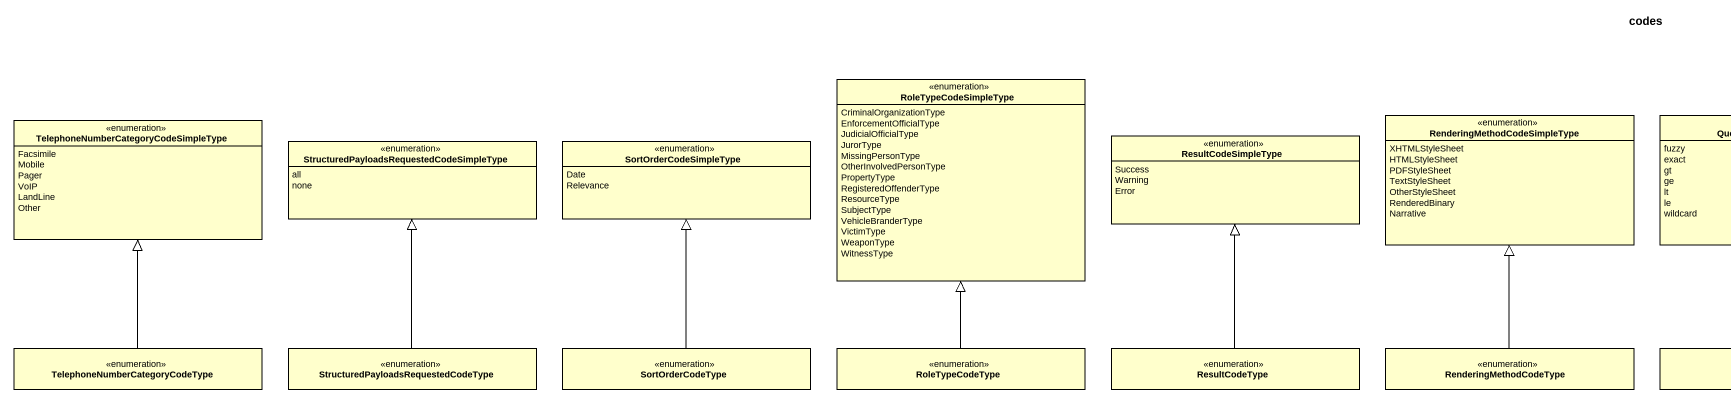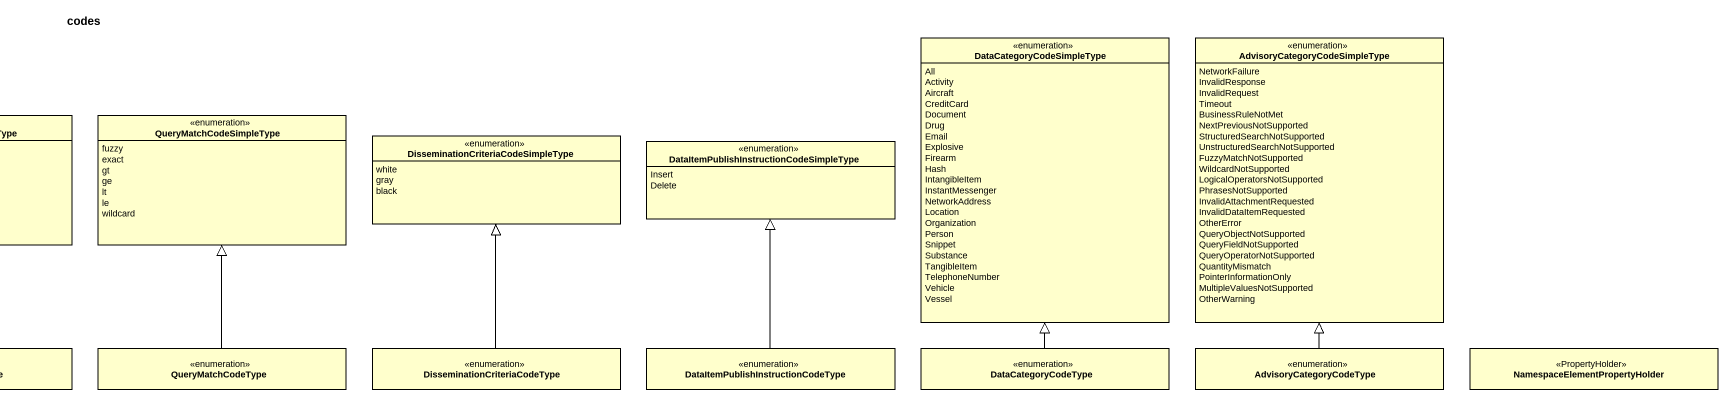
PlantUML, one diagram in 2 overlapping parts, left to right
@startuml
title codes
hide circle
hide empty members
enum DataCategoryCodeSimpleType {
  All
  Activity
  Aircraft
  CreditCard
  Document
  Drug
  Email
  Explosive
  Firearm
  Hash
  IntangibleItem
  InstantMessenger
  NetworkAddress
  Location
  Organization
  Person
  Snippet
  Substance
  TangibleItem
  TelephoneNumber
  Vehicle
  Vessel
}
enum "AdvisoryCategoryCodeSimpleType" as AdvisoryCategoryCodeSimpleTy {
  NetworkFailure
  InvalidResponse
  InvalidRequest
  Timeout
  BusinessRuleNotMet
  NextPreviousNotSupported
  StructuredSearchNotSupported
  UnstructuredSearchNotSupported
  FuzzyMatchNotSupported
  WildcardNotSupported
  LogicalOperatorsNotSupported
  PhrasesNotSupported
  InvalidAttachmentRequested
  InvalidDataItemRequested
  OtherError
  QueryObjectNotSupported
  QueryFieldNotSupported
  QueryOperatorNotSupported
  QuantityMismatch
  PointerInformationOnly
  MultipleValuesNotSupported
  OtherWarning
}
enum RoleTypeCodeSimpleType {
  CriminalOrganizationType
  EnforcementOfficialType
  JudicialOfficialType
  JurorType
  MissingPersonType
  OtherInvolvedPersonType
  PropertyType
  RegisteredOffenderType
  ResourceType
  SubjectType
  VehicleBranderType
  VictimType
  WeaponType
  WitnessType
}
enum "TelephoneNumberCategoryCodeSimpleType" as TelephoneNumberCategoryCodeS {
  Facsimile
  Mobile
  Pager
  VoIP
  LandLine
  Other
}
enum "RenderingMethodCodeSimpleType" as RenderingMethodCodeSimpleTyp {
  XHTMLStyleSheet
  HTMLStyleSheet
  PDFStyleSheet
  TextStyleSheet
  OtherStyleSheet
  RenderedBinary
  Narrative
}
enum QueryMatchCodeSimpleType {
  fuzzy
  exact
  gt
  ge
  lt
  le
  wildcard
}
enum "StructuredPayloadsRequestedCodeSimpleType" as StructuredPayloadsRequestedC {
  all
  none
}
enum SortOrderCodeSimpleType {
  Date
  Relevance
}
enum ResultCodeSimpleType {
  Success
  Warning
  Error
}
enum "DisseminationCriteriaCodeSimpleType" as DisseminationCriteriaCodeSim {
  white
  gray
  black
}
enum "DataItemPublishInstructionCodeSimpleType" as DataItemPublishInstructionCo {
  Insert
  Delete
}
enum "TelephoneNumberCategoryCodeType" as TelephoneNumberCategoryCodeT
enum "StructuredPayloadsRequestedCodeType" as StructuredPayloadsRequestedC_2
enum SortOrderCodeType
enum RoleTypeCodeType
enum ResultCodeType
enum RenderingMethodCodeType
enum QueryMatchCodeType
enum "DisseminationCriteriaCodeType" as DisseminationCriteriaCodeTyp
enum "DataItemPublishInstructionCodeType" as DataItemPublishInstructionCo_2
enum DataCategoryCodeType
enum AdvisoryCategoryCodeType
class "NamespaceElementPropertyHolder" as NamespaceElementPropertyHold <<PropertyHolder>>
TelephoneNumberCategoryCodeT -up-|> TelephoneNumberCategoryCodeS
StructuredPayloadsRequestedC_2 -up-|> StructuredPayloadsRequestedC
SortOrderCodeType -up-|> SortOrderCodeSimpleType
RoleTypeCodeType -up-|> RoleTypeCodeSimpleType
ResultCodeType -up-|> ResultCodeSimpleType
RenderingMethodCodeType -up-|> RenderingMethodCodeSimpleTyp
QueryMatchCodeType -up-|> QueryMatchCodeSimpleType
DisseminationCriteriaCodeTyp -up-|> DisseminationCriteriaCodeSim
DataItemPublishInstructionCo_2 -up-|> DataItemPublishInstructionCo
DataCategoryCodeType -up-|> DataCategoryCodeSimpleType
AdvisoryCategoryCodeType -up-|> AdvisoryCategoryCodeSimpleTy
@enduml
